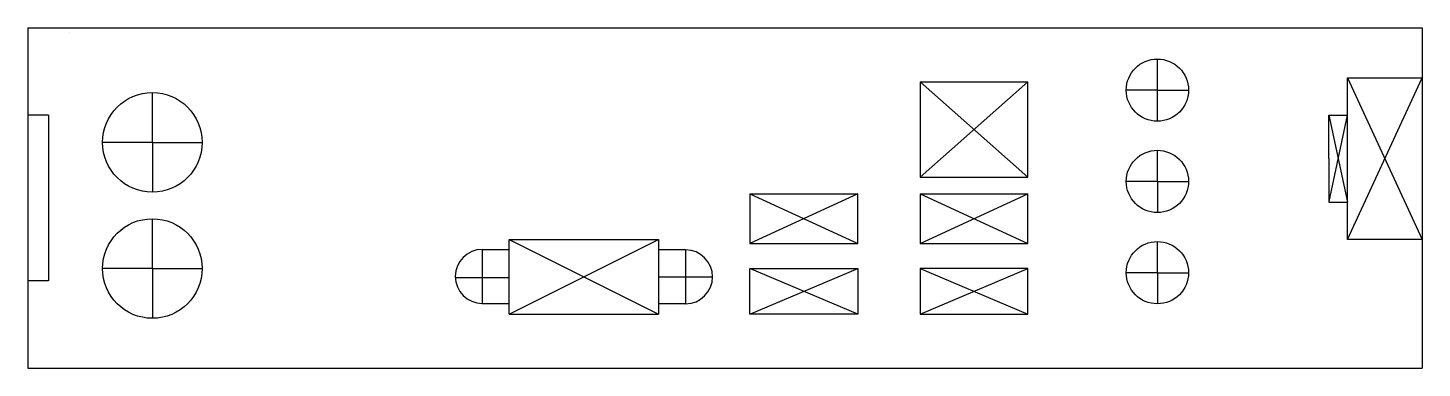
# Model space of a CAD drawing. Header units: millimetres. Extents: x 76 to 244, y 80 to 120.
import ezdxf

# ---------------------------------------------------------------- set-up
doc = ezdxf.new("R2010")
doc.units = ezdxf.units.MM
doc.layers.get('0').update_dxf_attribs({"lineweight": 25, "true_color": 0xffffff})

msp = doc.modelspace()

# ---------------------------------------------------------------- linework, layer by layer
for p, q in [((76, 120.5), (76, 79.5)), ((76, 120.5), (244, 120.5)), ((81, 120), (81, 120)), ((244, 120.5), (244, 79.5)), ((212.1, 113), (212.1, 116.75)), ((235, 95), (244, 114.5)), ((235, 114.5), (244, 95)), ((235, 95), (235, 114.5)), ((235, 114.5), (244, 114.5)), ((91, 106.7), (91, 112.7)), ((183.5, 114), (196.5, 114)), ((183.5, 102.5), (196.5, 114)), ((196.5, 102.5), (183.5, 114)), ((183.5, 114), (183.5, 102.5)), ((196.5, 102.5), (196.5, 114)), ((212.1, 113), (208.35, 113)), ((212.1, 113), (215.85, 113)), ((212.1, 109.25), (212.1, 113)), ((78.5, 110), (76, 110)), ((78.5, 110), (78.5, 90)), ((232.75, 104.75), (232.75, 110)), ((232.75, 110), (235, 110)), ((232.75, 110), (235, 99.5)), ((232.81, 99.56), (235, 110)), ((91, 106.7), (85, 106.7)), ((91, 106.7), (97, 106.7)), ((91, 106.7), (91, 100.7)), ((212.1, 102), (212.1, 105.75)), ((232.75, 104.75), (232.75, 99.5)), ((183.5, 102.5), (196.5, 102.5)), ((212.1, 102), (208.35, 102)), ((212.1, 102), (215.85, 102)), ((212.1, 102), (212.1, 98.25)), ((163, 100.5), (176, 100.5)), ((163, 100.5), (176, 94.5)), ((176, 100.5), (163, 94.5)), ((163, 100.5), (163, 94.5)), ((176, 94.5), (176, 100.5)), ((183.5, 100.5), (196.5, 100.5)), ((183.5, 100.5), (196.5, 94.5)), ((183.5, 94.5), (196.5, 100.5)), ((183.5, 100.5), (183.5, 94.5)), ((196.5, 94.5), (196.5, 100.5)), ((232.75, 99.5), (235, 99.5)), ((91, 91.5), (91, 97.5)), ((134, 86), (134, 95)), ((134, 95), (152, 95)), ((134, 86), (152, 95)), ((134, 95), (152, 86)), ((152, 95), (152, 86)), ((163, 94.5), (176, 94.5)), ((183.5, 94.5), (196.5, 94.5)), ((212.1, 91), (212.1, 94.75)), ((244, 95), (235, 95)), ((130.75, 93.8), (134, 93.8)), ((130.75, 93.8), (130.75, 87.3)), ((155.25, 93.75), (152, 93.75)), ((155.25, 93.75), (155.25, 87.25)), ((91, 91.5), (85, 91.5)), ((91, 91.5), (97, 91.5)), ((91, 91.5), (91, 85.5)), ((163, 86), (176, 91.5)), ((176, 86), (163, 91.5)), ((163, 91.5), (176, 91.5)), ((163, 86), (163, 91.5)), ((176, 91.5), (176, 86)), ((183.5, 86), (196.5, 91.5)), ((183.5, 91.5), (196.5, 86)), ((183.5, 91.5), (183.5, 86)), ((196.5, 91.5), (183.5, 91.5)), ((196.5, 86), (196.5, 91.5)), ((212.1, 91), (208.35, 91)), ((212.1, 91), (215.85, 91)), ((212.1, 91), (212.1, 87.25)), ((78.5, 90), (76, 90)), ((127.52, 90.41), (134, 90.41)), ((152, 90.5), (158.5, 90.5)), ((130.75, 87.3), (134, 87.3)), ((134, 86), (152, 86)), ((155.25, 87.25), (152, 87.25)), ((176, 86), (163, 86)), ((183.5, 86), (196.5, 86)), ((76, 79.5), (244, 79.5))]:
    msp.add_line(p, q)
for centre, radius in [((212.1, 113), 3.75), ((91, 106.7), 6), ((212.1, 102), 3.75), ((91, 91.5), 6), ((212.1, 91), 3.75)]:
    msp.add_circle(centre, radius)
for centre, start, end in [((130.75, 90.55), 90, 270), ((155.25, 90.5), 270, 90)]:
    msp.add_arc(centre, 3.25, start, end)

doc.saveas('drawing.dxf')
